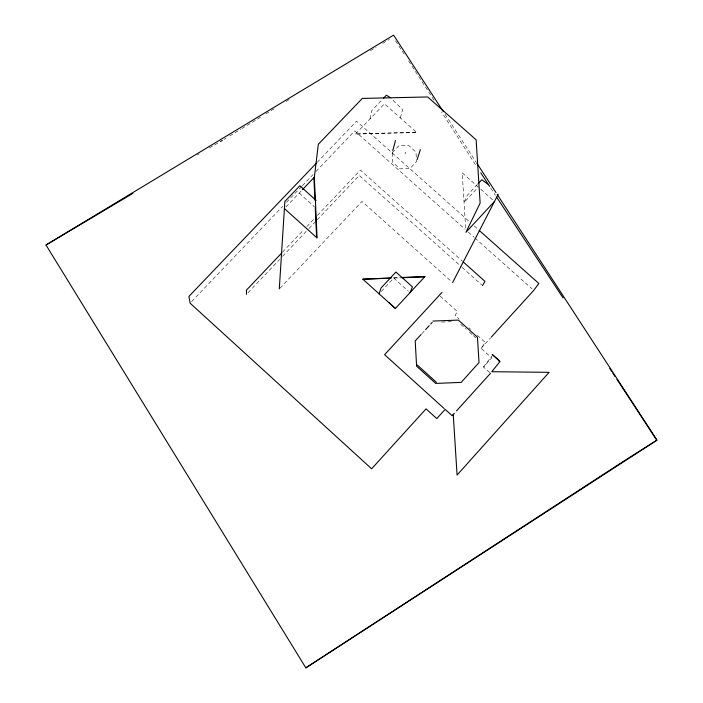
<?xml version="1.0" encoding="UTF-8"?>
<svg xmlns="http://www.w3.org/2000/svg" width="703" height="703" viewBox="0 0 703 703"><rect width="100%" height="100%" fill="white"/><g stroke="black" fill="none" stroke-linecap="round" stroke-linejoin="round"><path stroke-width="0.53" stroke-dasharray="3.52 2.64" d="M370.05 118.877L371.808 110.512L382.775 99.044M400.394 117.955L402.608 109.58L390.2 97.515M392.204 152.762L398.803 145.793L408.645 145.486L415.983 152.006L416.519 161.549L409.937 168.544L400.069 168.861L392.722 162.323L392.204 152.762L392.749 150.732M489.727 372.599L483.506 367.01L491.749 357.915L481.08 348.337L485.272 342.458L477.126 335.146M483.506 367.01L492.082 355.815M481.08 348.337L490.58 337.871M421.853 333.688L424.805 330.472M477.425 184.441L467.284 195.346L464.059 202.482L478.339 187.13L462.231 172.833L465.702 229.125M381.307 291.455L393.759 278.063L401.202 277.79M280.04 288.151L361.992 201.427L451.809 281.833M282.659 251.99L303.793 229.732M306.816 226.551L314.364 218.598M317.387 215.417L360.411 170.1L462.187 261.006M248.036 292.712L279.601 259.442M282.606 256.279L308.16 229.345M308.907 228.554L316.429 220.628M317.176 219.837L359.268 175.478L461.256 266.622M191.629 301.587L282.668 206.331M286.455 202.359L301.631 186.48M302.387 185.689L313.011 174.572M316.042 171.4L354.734 130.916L465.07 229.222M285.884 207.007L301.622 190.531M355.595 134.018L384.444 103.807L416.861 132.568L355.595 134.018L416.369 132.129M317.097 162.428L356.544 121.197L469.367 221.63M257.57 119.044L261.252 116.768M265.857 113.921L274.144 108.807M286.112 101.417L289.803 99.141M224.213 139.299L226.067 138.175M229.776 135.925L240.901 129.176M241.823 128.614L255.725 120.169M370.455 50.625L376.123 47.268M382.74 43.358L389.348 39.447M197.332 154.95L199.186 153.869M209.38 147.955L217.728 143.113M393.504 277.843L400.033 277.553M441.695 322.071L453.321 321.631M405.736 152.481L405.209 152.498L405.236 153.878M480.764 189.274L492.873 200.021M474.27 225.997L478.356 229.635M468.339 232.131L474.059 237.227M474.877 237.957L532.092 288.933M462.064 267.351L481.652 284.847M440.157 296.095L457.345 311.517L455.122 315.41L459.2 319.065M468.971 327.835L470.606 329.303M460.72 324.311L466.265 329.285M469.437 332.132L472.601 334.98M473.391 335.683L475.773 337.818M299.179 193.088L314.434 206.796M393.759 278.063L408.399 291.209M395.525 40.879L404.497 54.641M408.68 61.056L434.023 100.248M475.448 164.66L441.607 112.049M490.756 188.14L495.466 195.364M445.069 114.308L476.195 162.173"/><path stroke-width="1.05" d="M279.293 288.942L284.856 201.471L299.856 185.777L316.165 200.417M284.407 208.554L317.097 237.992L314.346 177.209L318.327 144.291L362.309 98.42L427.67 96.961L476.124 139.809L480.131 203.088L465.904 232.324L494.481 201.453M392.749 150.732L395.464 140.565M417.16 159.555L420.359 149.563M379.102 293.819L381.044 288.019L395.921 272.026L412.441 286.859L410.025 292.676M452.627 282.562L498.172 194.309M482.469 285.576L484.982 281.367L463.005 261.736M499.016 361.535L499.499 360.929L492.205 354.382M454.331 413.311L452.161 415.71L445.14 409.366L436.783 418.584L426.062 408.882L371.623 468.804L190.109 303.178L188.896 296.429L316.332 163.219M456.502 410.904L490.509 373.293M491.318 337.071L533.726 290.392L538.858 283.494L479.174 230.364M442.02 292.369L384.603 354.69L444.182 408.548M421.115 334.487L415.201 340.92L416.607 366.201L435.684 383.425L461.212 382.388L479.024 362.537L477.451 337.22L458.365 320.093L432.899 321.069M425.543 329.672L429.234 325.656M430.711 324.048L432.187 322.44M391.316 277.94L362.862 279.196L395.385 308.485L425.043 276.446L402.204 277.457M478.154 183.668L481.775 179.766L487.9 184.151M281.903 252.781L246.428 290.154L246.525 294.302M383.504 98.279L386.422 95.221L390.2 97.515M302.369 189.748L314.346 177.209M443.268 111.549L393.583 35.15L46.003 245.013L305.84 667.85L622.41 461.994L656.804 440.254L616.926 379.339M305.84 667.85L656.997 440.14L497.153 194.388M132.893 193.351L46.003 245.013M220.514 141.496L222.368 140.424M362.853 279.196L390.56 278.177M402.265 277.755L424.594 276.938M492.741 354.962L500.026 361.5L491.784 371.72L549.122 372.326L457.073 475.061L453.233 414.348M417.257 364.998L436.414 382.291M389.172 302.712L395.385 308.485M563.077 297.949L496.643 197.174M609.8 368.565L611.584 371.254M612.77 373.056L615.143 376.65M480.747 172.789L489.578 186.339M476.801 163.087L495.958 192.543M313.889 177.683L314.9 200.056M315.234 207.517L316.596 237.544"/></g></svg>
